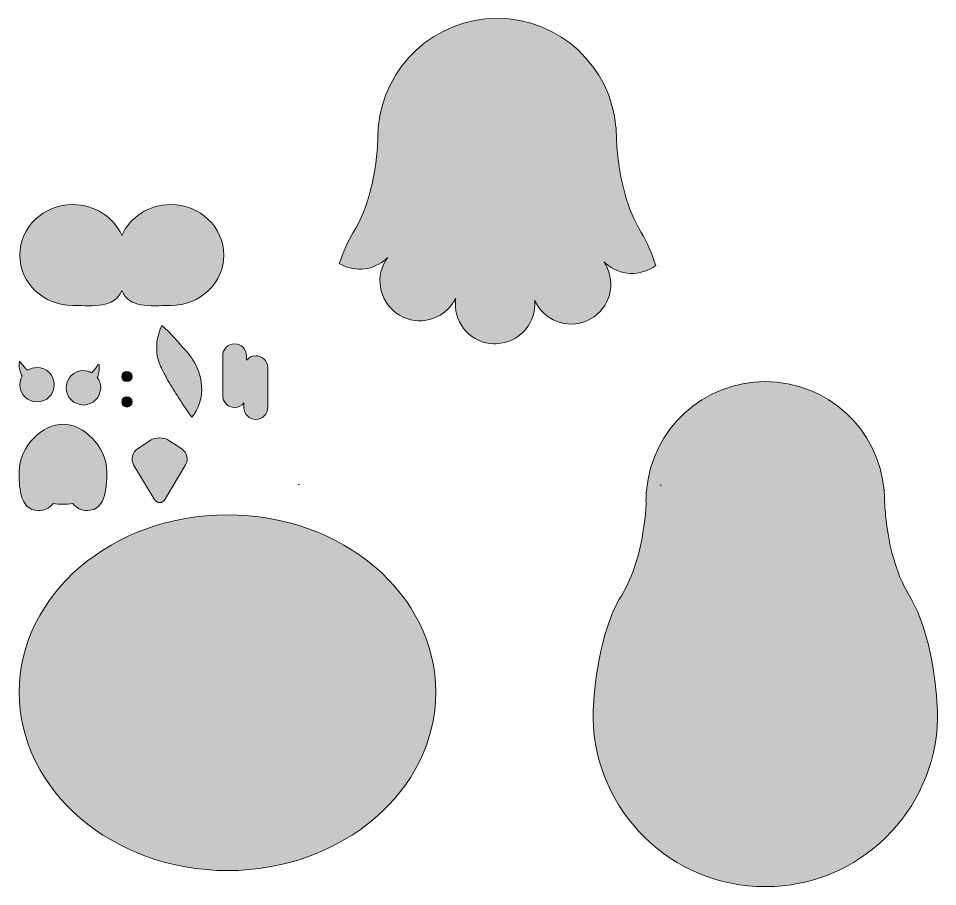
# Model space of a CAD drawing. Header units: inches. Extents: x -105 to 196, y -198 to -16.
# Drawn here: x 3.5 to 195.8, y -197.5 to -15.8 of the extents above; entities that cross this region are included whole.
import ezdxf

# ---------------------------------------------------------------- set-up
doc = ezdxf.new("R2010")
doc.units = ezdxf.units.IN
doc.header["$MEASUREMENT"] = 0
doc.layers.add('Layer 1', color=7, linetype='Continuous')

# ---------------------------------------------------------------- blocks, each defined once
blk = doc.blocks.new('block 3')
at = {"layer": 'Layer 1', "true_color": 0xaf5c2a}
h = blk.add_hatch(color=25, dxfattribs=at)
h.dxf.hatch_style = 2
edge = h.paths.add_edge_path()
edge.add_spline(control_points=[(90.86, -156.86), (90.86, -177.36), (71.35, -194.17), (47.29, -194.17), (23.23, -194.17), (3.72, -177.36), (3.72, -156.86), (3.72, -136.35), (23.23, -119.73), (47.29, -119.73), (71.35, -119.73), (90.86, -136.35), (90.86, -156.86)], knot_values=[0, 0, 0, 0, 1, 1, 1, 2, 2, 2, 3, 3, 3, 4, 4, 4, 4], degree=3, periodic=1)
at = {"layer": 'Layer 1', "lineweight": 0}
blk.add_open_spline([(90.86, -156.86), (90.86, -177.36), (71.35, -194.17), (47.29, -194.17), (23.23, -194.17), (3.72, -177.36), (3.72, -156.86), (3.72, -136.35), (23.23, -119.73), (47.29, -119.73), (71.35, -119.73), (90.86, -136.35), (90.86, -156.86)], degree=3, knots=[0, 0, 0, 0, 1, 1, 1, 2, 2, 2, 3, 3, 3, 4, 4, 4, 4], dxfattribs=at)
blk = doc.blocks.new('block 2')
at = {"layer": 'Layer 1'}
blk.add_blockref('block 3', (0, 0), dxfattribs=at)
blk = doc.blocks.new('block 6')
at = {"layer": 'Layer 1', "true_color": 0xb66a28}
h = blk.add_hatch(color=32, dxfattribs=at)
h.dxf.hatch_style = 2
edge = h.paths.add_edge_path()
edge.add_spline(control_points=[(62.17, -113.43), (62.19, -113.41), (62.22, -113.4), (62.24, -113.38), (62.26, -113.36), (62.29, -113.34), (62.31, -113.32), (62.31, -113.32), (62.31, -113.33), (62.31, -113.33), (62.27, -113.37), (62.22, -113.4), (62.17, -113.43)], knot_values=[0, 0, 0, 0, 1, 1, 1, 2, 2, 2, 3, 3, 3, 4, 4, 4, 4], degree=3, periodic=1)
at = {"layer": 'Layer 1', "lineweight": 0}
blk.add_open_spline([(62.17, -113.43), (62.19, -113.41), (62.22, -113.4), (62.24, -113.38), (62.26, -113.36), (62.29, -113.34), (62.31, -113.32), (62.31, -113.32), (62.31, -113.33), (62.31, -113.33), (62.27, -113.37), (62.22, -113.4), (62.17, -113.43)], degree=3, knots=[0, 0, 0, 0, 1, 1, 1, 2, 2, 2, 3, 3, 3, 4, 4, 4, 4], dxfattribs=at)
blk = doc.blocks.new('block 5')
at = {"layer": 'Layer 1'}
blk.add_blockref('block 6', (0, 0), dxfattribs=at)
blk = doc.blocks.new('block 8')
at = {"layer": 'Layer 1', "true_color": 0xb66a28}
h = blk.add_hatch(color=32, dxfattribs=at)
h.dxf.hatch_style = 2
edge = h.paths.add_edge_path()
edge.add_spline(control_points=[(137.84, -113.48), (137.84, -113.47), (137.83, -113.47), (137.83, -113.46), (137.86, -113.48), (137.88, -113.5), (137.9, -113.52), (137.93, -113.54), (137.95, -113.55), (137.97, -113.57), (137.93, -113.54), (137.88, -113.51), (137.84, -113.48)], knot_values=[0, 0, 0, 0, 1, 1, 1, 2, 2, 2, 3, 3, 3, 4, 4, 4, 4], degree=3, periodic=1)
at = {"layer": 'Layer 1', "lineweight": 0}
blk.add_open_spline([(137.84, -113.48), (137.84, -113.47), (137.83, -113.47), (137.83, -113.46), (137.86, -113.48), (137.88, -113.5), (137.9, -113.52), (137.93, -113.54), (137.95, -113.55), (137.97, -113.57), (137.93, -113.54), (137.88, -113.51), (137.84, -113.48)], degree=3, knots=[0, 0, 0, 0, 1, 1, 1, 2, 2, 2, 3, 3, 3, 4, 4, 4, 4], dxfattribs=at)
blk = doc.blocks.new('block 7')
at = {"layer": 'Layer 1'}
blk.add_blockref('block 8', (0, 0), dxfattribs=at)
blk = doc.blocks.new('block 4')
at = {"layer": 'Layer 1'}
for name in ['block 5', 'block 7']:
    blk.add_blockref(name, (0, 0), dxfattribs=at)
blk = doc.blocks.new('block 10')
at = {"layer": 'Layer 1', "true_color": 0xe9585b}
h = blk.add_hatch(color=13, dxfattribs=at)
h.dxf.hatch_style = 2
edge = h.paths.add_edge_path()
edge.add_spline(control_points=[(33.57, -80.14), (35.26, -81.5), (36.39, -82.9), (37.4, -84.09), (37.91, -84.72), (38.27, -85.05), (38.79, -85.63), (39.31, -86.24), (39.89, -87), (40.36, -87.85), (41.33, -89.53), (41.93, -91.58), (41.89, -93.6), (41.85, -95.63), (41.26, -97.63), (39.81, -99.28), (38.49, -97.52), (37.62, -96.1), (36.8, -94.81), (35.99, -93.52), (35.28, -92.39), (34.56, -91.12), (34.2, -90.48), (33.85, -89.81), (33.46, -88.99), (33.04, -88.14), (32.62, -86.96), (32.54, -85.99), (32.33, -84), (32.58, -82.1), (33.57, -80.14)], knot_values=[0, 0, 0, 0, 1, 1, 1, 2, 2, 2, 3, 3, 3, 4, 4, 4, 5, 5, 5, 6, 6, 6, 7, 7, 7, 8, 8, 8, 9, 9, 9, 10, 10, 10, 10], degree=3, periodic=1)
at = {"layer": 'Layer 1', "lineweight": 0}
blk.add_open_spline([(33.57, -80.14), (35.26, -81.5), (36.39, -82.9), (37.4, -84.09), (37.91, -84.72), (38.27, -85.05), (38.79, -85.63), (39.31, -86.24), (39.89, -87), (40.36, -87.85), (41.33, -89.53), (41.93, -91.58), (41.89, -93.6), (41.85, -95.63), (41.26, -97.63), (39.81, -99.28), (38.49, -97.52), (37.62, -96.1), (36.8, -94.81), (35.99, -93.52), (35.28, -92.39), (34.56, -91.12), (34.2, -90.48), (33.85, -89.81), (33.46, -88.99), (33.04, -88.14), (32.62, -86.96), (32.54, -85.99), (32.33, -84), (32.58, -82.1), (33.57, -80.14)], degree=3, knots=[0, 0, 0, 0, 1, 1, 1, 2, 2, 2, 3, 3, 3, 4, 4, 4, 5, 5, 5, 6, 6, 6, 7, 7, 7, 8, 8, 8, 9, 9, 9, 10, 10, 10, 10], dxfattribs=at)
blk = doc.blocks.new('block 9')
at = {"layer": 'Layer 1'}
blk.add_blockref('block 10', (0, 0), dxfattribs=at)
blk = doc.blocks.new('block 12')
at = {"layer": 'Layer 1', "true_color": 0xe9585b}
h = blk.add_hatch(color=13, dxfattribs=at)
h.dxf.hatch_style = 2
edge = h.paths.add_edge_path()
edge.add_spline(control_points=[(22.03, -110.8), (22.03, -110.8), (22.03, -110.79), (22.03, -110.79), (22.03, -105.24), (17.01, -100.75), (12.87, -100.75), (8.74, -100.75), (3.72, -105.24), (3.72, -110.79), (3.72, -113.01), (3.55, -118.84), (7.75, -118.84), (8.98, -118.84), (10.07, -118.27), (10.81, -117.39), (11.51, -117.47), (12.2, -117.5), (12.87, -117.5), (13.55, -117.5), (14.24, -117.47), (14.94, -117.39), (15.67, -118.27), (16.77, -118.84), (18.01, -118.84), (22.19, -118.84), (22.03, -113.03), (22.03, -110.8)], knot_values=[0, 0, 0, 0, 1, 1, 1, 2, 2, 2, 3, 3, 3, 4, 4, 4, 5, 5, 5, 6, 6, 6, 7, 7, 7, 8, 8, 8, 9, 9, 9, 9], degree=3, periodic=1)
at = {"layer": 'Layer 1', "lineweight": 0}
blk.add_open_spline([(22.03, -110.8), (22.03, -110.8), (22.03, -110.79), (22.03, -110.79), (22.03, -105.24), (17.01, -100.75), (12.87, -100.75), (8.74, -100.75), (3.72, -105.24), (3.72, -110.79), (3.72, -113.01), (3.55, -118.84), (7.75, -118.84), (8.98, -118.84), (10.07, -118.27), (10.81, -117.39), (11.51, -117.47), (12.2, -117.5), (12.87, -117.5), (13.55, -117.5), (14.24, -117.47), (14.94, -117.39), (15.67, -118.27), (16.77, -118.84), (18.01, -118.84), (22.19, -118.84), (22.03, -113.03), (22.03, -110.8)], degree=3, knots=[0, 0, 0, 0, 1, 1, 1, 2, 2, 2, 3, 3, 3, 4, 4, 4, 5, 5, 5, 6, 6, 6, 7, 7, 7, 8, 8, 8, 9, 9, 9, 9], dxfattribs=at)
blk = doc.blocks.new('block 11')
at = {"layer": 'Layer 1'}
blk.add_blockref('block 12', (0, 0), dxfattribs=at)
blk = doc.blocks.new('block 14')
at = {"layer": 'Layer 1', "true_color": 0x4c1715}
h = blk.add_hatch(color=28, dxfattribs=at)
h.dxf.hatch_style = 2
edge = h.paths.add_edge_path()
edge.add_spline(control_points=[(7.46, -88.91), (6.74, -88.91), (6.08, -89.12), (5.52, -89.48), (5.39, -89.4), (5.25, -89.32), (5.13, -89.19), (5.13, -89.19), (3.77, -87.6), (3.77, -87.6), (3.67, -88.33), (3.71, -89.09), (3.97, -89.86), (4.07, -90.13), (4.14, -90.48), (4.35, -90.73), (4.04, -91.26), (3.86, -91.86), (3.86, -92.51), (3.86, -94.5), (5.47, -96.11), (7.46, -96.11), (9.44, -96.11), (11.06, -94.5), (11.06, -92.51), (11.06, -90.52), (9.44, -88.91), (7.46, -88.91)], knot_values=[0, 0, 0, 0, 1, 1, 1, 2, 2, 2, 3, 3, 3, 4, 4, 4, 5, 5, 5, 6, 6, 6, 7, 7, 7, 8, 8, 8, 9, 9, 9, 9], degree=3, periodic=1)
at = {"layer": 'Layer 1', "lineweight": 0}
blk.add_open_spline([(7.46, -88.91), (6.74, -88.91), (6.08, -89.12), (5.52, -89.48), (5.39, -89.4), (5.25, -89.32), (5.13, -89.19), (5.13, -89.19), (3.77, -87.6), (3.77, -87.6), (3.67, -88.33), (3.71, -89.09), (3.97, -89.86), (4.07, -90.13), (4.14, -90.48), (4.35, -90.73), (4.04, -91.26), (3.86, -91.86), (3.86, -92.51), (3.86, -94.5), (5.47, -96.11), (7.46, -96.11), (9.44, -96.11), (11.06, -94.5), (11.06, -92.51), (11.06, -90.52), (9.44, -88.91), (7.46, -88.91)], degree=3, knots=[0, 0, 0, 0, 1, 1, 1, 2, 2, 2, 3, 3, 3, 4, 4, 4, 5, 5, 5, 6, 6, 6, 7, 7, 7, 8, 8, 8, 9, 9, 9, 9], dxfattribs=at)
blk = doc.blocks.new('block 13')
at = {"layer": 'Layer 1'}
blk.add_blockref('block 14', (0, 0), dxfattribs=at)
blk = doc.blocks.new('block 16')
at = {"layer": 'Layer 1', "true_color": 0x4c1715}
h = blk.add_hatch(color=28, dxfattribs=at)
h.dxf.hatch_style = 2
edge = h.paths.add_edge_path()
edge.add_spline(control_points=[(20.04, -91.01), (20.11, -90.84), (20.16, -90.66), (20.22, -90.5), (20.48, -89.74), (20.51, -88.98), (20.41, -88.24), (20.41, -88.24), (20.25, -88.21), (20.25, -88.21), (19.89, -88.83), (19.49, -89.4), (19.06, -89.84), (19, -89.9), (18.93, -89.95), (18.86, -90), (18.36, -89.72), (17.78, -89.55), (17.17, -89.55), (15.17, -89.55), (13.56, -91.16), (13.56, -93.15), (13.56, -95.14), (15.17, -96.75), (17.17, -96.75), (19.15, -96.75), (20.76, -95.14), (20.76, -93.15), (20.76, -92.35), (20.49, -91.61), (20.04, -91.01)], knot_values=[0, 0, 0, 0, 1, 1, 1, 2, 2, 2, 3, 3, 3, 4, 4, 4, 5, 5, 5, 6, 6, 6, 7, 7, 7, 8, 8, 8, 9, 9, 9, 10, 10, 10, 10], degree=3, periodic=1)
at = {"layer": 'Layer 1', "lineweight": 0}
blk.add_open_spline([(20.04, -91.01), (20.11, -90.84), (20.16, -90.66), (20.22, -90.5), (20.48, -89.74), (20.51, -88.98), (20.41, -88.24), (20.41, -88.24), (20.25, -88.21), (20.25, -88.21), (19.89, -88.83), (19.49, -89.4), (19.06, -89.84), (19, -89.9), (18.93, -89.95), (18.86, -90), (18.36, -89.72), (17.78, -89.55), (17.17, -89.55), (15.17, -89.55), (13.56, -91.16), (13.56, -93.15), (13.56, -95.14), (15.17, -96.75), (17.17, -96.75), (19.15, -96.75), (20.76, -95.14), (20.76, -93.15), (20.76, -92.35), (20.49, -91.61), (20.04, -91.01)], degree=3, knots=[0, 0, 0, 0, 1, 1, 1, 2, 2, 2, 3, 3, 3, 4, 4, 4, 5, 5, 5, 6, 6, 6, 7, 7, 7, 8, 8, 8, 9, 9, 9, 10, 10, 10, 10], dxfattribs=at)
blk = doc.blocks.new('block 15')
at = {"layer": 'Layer 1'}
blk.add_blockref('block 16', (0, 0), dxfattribs=at)
blk = doc.blocks.new('block 18')
at = {"layer": 'Layer 1', "true_color": 0xdc2726}
h = blk.add_hatch(color=22, dxfattribs=at)
h.dxf.hatch_style = 2
edge = h.paths.add_edge_path()
edge.add_spline(control_points=[(27.33, -90.78), (27.33, -91.37), (26.84, -91.85), (26.25, -91.85), (25.66, -91.85), (25.18, -91.37), (25.18, -90.78), (25.18, -90.19), (25.66, -89.71), (26.25, -89.71), (26.84, -89.71), (27.33, -90.19), (27.33, -90.78)], knot_values=[0, 0, 0, 0, 1, 1, 1, 2, 2, 2, 3, 3, 3, 4, 4, 4, 4], degree=3, periodic=1)
at = {"layer": 'Layer 1', "lineweight": 0}
blk.add_open_spline([(27.33, -90.78), (27.33, -91.37), (26.84, -91.85), (26.25, -91.85), (25.66, -91.85), (25.18, -91.37), (25.18, -90.78), (25.18, -90.19), (25.66, -89.71), (26.25, -89.71), (26.84, -89.71), (27.33, -90.19), (27.33, -90.78)], degree=3, knots=[0, 0, 0, 0, 1, 1, 1, 2, 2, 2, 3, 3, 3, 4, 4, 4, 4], dxfattribs=at)
blk = doc.blocks.new('block 17')
at = {"layer": 'Layer 1'}
blk.add_blockref('block 18', (0, 0), dxfattribs=at)
blk = doc.blocks.new('block 67')
at = {"layer": 'Layer 1', "true_color": 0xdc2726}
h = blk.add_hatch(color=22, dxfattribs=at)
h.dxf.hatch_style = 2
edge = h.paths.add_edge_path()
edge.add_spline(control_points=[(27.33, -96.11), (27.33, -96.7), (26.84, -97.18), (26.25, -97.18), (25.66, -97.18), (25.18, -96.7), (25.18, -96.11), (25.18, -95.52), (25.66, -95.03), (26.25, -95.03), (26.84, -95.03), (27.33, -95.52), (27.33, -96.11)], knot_values=[0, 0, 0, 0, 1, 1, 1, 2, 2, 2, 3, 3, 3, 4, 4, 4, 4], degree=3, periodic=1)
at = {"layer": 'Layer 1', "lineweight": 0}
blk.add_open_spline([(27.33, -96.11), (27.33, -96.7), (26.84, -97.18), (26.25, -97.18), (25.66, -97.18), (25.18, -96.7), (25.18, -96.11), (25.18, -95.52), (25.66, -95.03), (26.25, -95.03), (26.84, -95.03), (27.33, -95.52), (27.33, -96.11)], degree=3, knots=[0, 0, 0, 0, 1, 1, 1, 2, 2, 2, 3, 3, 3, 4, 4, 4, 4], dxfattribs=at)
blk = doc.blocks.new('block 66')
at = {"layer": 'Layer 1'}
blk.add_blockref('block 67', (0, 0), dxfattribs=at)

msp = doc.modelspace()

# ---------------------------------------------------------------- hatches: boundary and pattern name
at = {"layer": 'Layer 1', "true_color": 0xc07c61}
h = msp.add_hatch(color=23, dxfattribs=at)
h.dxf.hatch_style = 2
edge = h.paths.add_edge_path()
edge.add_spline(control_points=[(136.85, -67.55), (136.07, -65.11), (135.08, -62.72), (133.81, -60.64), (132.29, -58.15), (131.22, -55.41), (130.46, -52.72), (129.16, -48.14), (128.77, -43.74), (128.64, -41.11), (128.64, -41.01), (128.65, -40.91), (128.65, -40.81), (128.65, -40.35), (128.61, -39.91), (128.58, -39.46), (128.58, -38.92), (128.58, -38.6), (128.58, -38.6), (128.58, -38.6), (128.54, -38.65), (128.54, -38.65), (127.45, -25.88), (116.75, -15.85), (103.69, -15.85), (103.69, -15.85), (103.69, -15.85), (103.69, -15.85), (90.64, -15.85), (79.95, -25.86), (78.83, -38.61), (78.83, -38.61), (78.82, -38.6), (78.82, -38.6), (78.82, -38.6), (78.83, -38.67), (78.83, -38.79), (78.77, -39.46), (78.72, -40.12), (78.72, -40.81), (78.72, -41.02), (78.75, -41.22), (78.75, -41.43), (78.61, -43.95), (78.24, -47.88), (77.14, -52.02), (76.37, -54.93), (75.25, -57.94), (73.59, -60.64), (72.39, -62.61), (71.43, -64.85), (70.67, -67.15), (73.51, -68.83), (77.21, -68.74), (79.99, -66.59), (80.27, -66.38), (80.52, -66.14), (80.77, -65.91), (80.63, -66.13), (80.48, -66.34), (80.32, -66.57), (77.99, -70.54), (79.33, -75.64), (83.29, -77.97), (87.25, -80.3), (92.36, -78.97), (94.69, -75.01), (94.8, -74.79), (94.92, -74.58), (95.02, -74.36), (94.97, -74.7), (94.94, -75.03), (94.94, -75.38), (94.79, -79.97), (98.4, -83.82), (102.99, -83.95), (103.07, -83.95), (103.16, -83.95), (103.24, -83.95), (103.4, -83.95), (103.54, -83.91), (103.69, -83.91), (107.97, -83.67), (111.43, -80.23), (111.56, -75.88), (111.58, -75.53), (111.56, -75.19), (111.53, -74.85), (111.65, -75.09), (111.76, -75.33), (111.89, -75.56), (114.16, -79.57), (119.23, -80.99), (123.23, -78.72), (127.24, -76.46), (128.64, -71.39), (126.39, -67.39), (126.27, -67.19), (126.16, -66.99), (126.02, -66.81), (126.12, -66.89), (126.22, -66.99), (126.32, -67.07), (129.32, -69.78), (133.73, -69.88), (136.85, -67.55)], knot_values=[0, 0, 0, 0, 1, 1, 1, 2, 2, 2, 3, 3, 3, 4, 4, 4, 5, 5, 5, 6, 6, 6, 7, 7, 7, 8, 8, 8, 9, 9, 9, 10, 10, 10, 11, 11, 11, 12, 12, 12, 13, 13, 13, 14, 14, 14, 15, 15, 15, 16, 16, 16, 17, 17, 17, 18, 18, 18, 19, 19, 19, 20, 20, 20, 21, 21, 21, 22, 22, 22, 23, 23, 23, 24, 24, 24, 25, 25, 25, 26, 26, 26, 27, 27, 27, 28, 28, 28, 29, 29, 29, 30, 30, 30, 31, 31, 31, 32, 32, 32, 33, 33, 33, 34, 34, 34, 35, 35, 35, 35], degree=3, periodic=1)
at = {"layer": 'Layer 1', "true_color": 0xf5e8e4}
h = msp.add_hatch(color=7, dxfattribs=at)
h.dxf.hatch_style = 2
edge = h.paths.add_edge_path()
edge.add_spline(control_points=[(35.41, -54.82), (30.81, -54.82), (26.87, -57.47), (25.18, -61.26), (25.17, -61.25), (25.17, -61.24), (25.17, -61.23), (23.47, -57.46), (19.53, -54.82), (14.94, -54.82), (8.81, -54.82), (3.84, -59.54), (3.84, -65.37), (3.84, -71.2), (8.81, -75.93), (14.94, -75.93), (19.53, -75.93), (23.47, -76.59), (25.17, -72.84), (25.17, -72.83), (25.17, -72.82), (25.18, -72.81), (26.87, -76.6), (30.81, -75.93), (35.41, -75.93), (41.55, -75.93), (46.52, -71.2), (46.52, -65.37), (46.52, -59.54), (41.55, -54.82), (35.41, -54.82)], knot_values=[0, 0, 0, 0, 1, 1, 1, 2, 2, 2, 3, 3, 3, 4, 4, 4, 5, 5, 5, 6, 6, 6, 7, 7, 7, 8, 8, 8, 9, 9, 9, 10, 10, 10, 10], degree=3, periodic=1)
at = {"layer": 'Layer 1', "true_color": 0xb6382f}
h = msp.add_hatch(color=15, dxfattribs=at)
h.dxf.hatch_style = 2
edge = h.paths.add_edge_path()
edge.add_spline(control_points=[(53.21, -86.44), (52.42, -86.44), (51.73, -86.82), (51.27, -87.39), (51.27, -87.39), (51.27, -86.44), (51.27, -86.44), (51.27, -85.06), (50.15, -83.95), (48.77, -83.95), (47.39, -83.95), (46.28, -85.06), (46.28, -86.44), (46.28, -86.44), (46.28, -94.76), (46.28, -94.76), (46.28, -96.14), (47.39, -97.26), (48.77, -97.26), (49.56, -97.26), (50.26, -96.89), (50.72, -96.31), (50.72, -96.31), (50.72, -97.26), (50.72, -97.26), (50.72, -98.64), (51.83, -99.76), (53.21, -99.76), (54.59, -99.76), (55.71, -98.64), (55.71, -97.26), (55.71, -97.26), (55.71, -88.94), (55.71, -88.94), (55.71, -87.56), (54.59, -86.44), (53.21, -86.44)], knot_values=[0, 0, 0, 0, 1, 1, 1, 2, 2, 2, 3, 3, 3, 4, 4, 4, 5, 5, 5, 6, 6, 6, 7, 7, 7, 8, 8, 8, 9, 9, 9, 10, 10, 10, 11, 11, 11, 12, 12, 12, 12], degree=3, periodic=1)
at = {"layer": 'Layer 1', "true_color": 0xc07c61}
h = msp.add_hatch(color=23, dxfattribs=at)
h.dxf.hatch_style = 2
edge = h.paths.add_edge_path()
edge.add_spline(control_points=[(192.94, -143.56), (192.16, -141.11), (191.17, -138.73), (189.9, -136.65), (188.38, -134.16), (187.31, -131.41), (186.55, -128.73), (185.25, -124.15), (184.85, -119.75), (184.73, -117.12), (184.73, -117.02), (184.74, -116.92), (184.74, -116.81), (184.74, -116.36), (184.69, -115.92), (184.67, -115.47), (184.66, -114.93), (184.67, -114.6), (184.67, -114.6), (184.67, -114.6), (184.63, -114.66), (184.63, -114.66), (183.53, -101.88), (172.83, -91.85), (159.78, -91.85), (159.78, -91.85), (159.77, -91.85), (159.77, -91.85), (146.73, -91.85), (136.03, -101.86), (134.92, -114.62), (134.92, -114.62), (134.91, -114.6), (134.91, -114.6), (134.91, -114.6), (134.91, -114.67), (134.91, -114.79), (134.86, -115.46), (134.81, -116.13), (134.81, -116.81), (134.81, -117.02), (134.83, -117.23), (134.84, -117.44), (134.69, -119.95), (134.32, -123.88), (133.23, -128.02), (132.46, -130.93), (131.33, -133.94), (129.68, -136.65), (128.47, -138.62), (127.52, -140.85), (126.75, -143.16), (123.75, -152.19), (123.74, -162.36), (123.74, -162.36), (124.21, -181.86), (140.16, -197.53), (159.77, -197.53), (159.77, -197.53), (159.78, -197.53), (159.78, -197.53), (179.41, -197.53), (195.36, -181.84), (195.81, -162.31), (195.81, -162.31), (195.8, -152.48), (192.94, -143.56)], knot_values=[0, 0, 0, 0, 1, 1, 1, 2, 2, 2, 3, 3, 3, 4, 4, 4, 5, 5, 5, 6, 6, 6, 7, 7, 7, 8, 8, 8, 9, 9, 9, 10, 10, 10, 11, 11, 11, 12, 12, 12, 13, 13, 13, 14, 14, 14, 15, 15, 15, 16, 16, 16, 17, 17, 17, 18, 18, 18, 19, 19, 19, 20, 20, 20, 21, 21, 21, 22, 22, 22, 22], degree=3, periodic=1)
at = {"layer": 'Layer 1', "true_color": 0xfadc57}
h = msp.add_hatch(color=41, dxfattribs=at)
h.dxf.hatch_style = 2
edge = h.paths.add_edge_path()
edge.add_spline(control_points=[(37.74, -105.94), (37.74, -105.94), (35.05, -104.16), (35.05, -104.16), (34.51, -103.81), (33.8, -103.63), (33.09, -103.63), (32.37, -103.63), (31.66, -103.81), (31.12, -104.16), (31.12, -104.16), (28.43, -105.94), (28.43, -105.94), (27.34, -106.65), (27, -108.15), (27.66, -109.27), (27.66, -109.27), (31.88, -116.34), (31.88, -116.34), (32.21, -116.9), (32.65, -117.17), (33.09, -117.17), (33.52, -117.17), (33.96, -116.9), (34.29, -116.34), (34.29, -116.34), (38.5, -109.27), (38.5, -109.27), (39.17, -108.15), (38.82, -106.65), (37.74, -105.94)], knot_values=[0, 0, 0, 0, 1, 1, 1, 2, 2, 2, 3, 3, 3, 4, 4, 4, 5, 5, 5, 6, 6, 6, 7, 7, 7, 8, 8, 8, 9, 9, 9, 10, 10, 10, 10], degree=3, periodic=1)

# ---------------------------------------------------------------- linework, layer by layer
at = {"layer": 'Layer 1', "lineweight": 0}
for points, knots in [([(136.85, -67.55), (136.07, -65.11), (135.08, -62.72), (133.81, -60.64), (132.29, -58.15), (131.22, -55.41), (130.46, -52.72), (129.16, -48.14), (128.77, -43.74), (128.64, -41.11), (128.64, -41.01), (128.65, -40.91), (128.65, -40.81), (128.65, -40.35), (128.61, -39.91), (128.58, -39.46), (128.58, -38.92), (128.58, -38.6), (128.58, -38.6), (128.58, -38.6), (128.54, -38.65), (128.54, -38.65), (127.45, -25.88), (116.75, -15.85), (103.69, -15.85), (103.69, -15.85), (103.69, -15.85), (103.69, -15.85), (90.64, -15.85), (79.95, -25.86), (78.83, -38.61), (78.83, -38.61), (78.82, -38.6), (78.82, -38.6), (78.82, -38.6), (78.83, -38.67), (78.83, -38.79), (78.77, -39.46), (78.72, -40.12), (78.72, -40.81), (78.72, -41.02), (78.75, -41.22), (78.75, -41.43), (78.61, -43.95), (78.24, -47.88), (77.14, -52.02), (76.37, -54.93), (75.25, -57.94), (73.59, -60.64), (72.39, -62.61), (71.43, -64.85), (70.67, -67.15), (73.51, -68.83), (77.21, -68.74), (79.99, -66.59), (80.27, -66.38), (80.52, -66.14), (80.77, -65.91), (80.63, -66.13), (80.48, -66.34), (80.32, -66.57), (77.99, -70.54), (79.33, -75.64), (83.29, -77.97), (87.25, -80.3), (92.36, -78.97), (94.69, -75.01), (94.8, -74.79), (94.92, -74.58), (95.02, -74.36), (94.97, -74.7), (94.94, -75.03), (94.94, -75.38), (94.79, -79.97), (98.4, -83.82), (102.99, -83.95), (103.07, -83.95), (103.16, -83.95), (103.24, -83.95), (103.4, -83.95), (103.54, -83.91), (103.69, -83.91), (107.97, -83.67), (111.43, -80.23), (111.56, -75.88), (111.58, -75.53), (111.56, -75.19), (111.53, -74.85), (111.65, -75.09), (111.76, -75.33), (111.89, -75.56), (114.16, -79.57), (119.23, -80.99), (123.23, -78.72), (127.24, -76.46), (128.64, -71.39), (126.39, -67.39), (126.27, -67.19), (126.16, -66.99), (126.02, -66.81), (126.12, -66.89), (126.22, -66.99), (126.32, -67.07), (129.32, -69.78), (133.73, -69.88), (136.85, -67.55)], [0, 0, 0, 0, 1, 1, 1, 2, 2, 2, 3, 3, 3, 4, 4, 4, 5, 5, 5, 6, 6, 6, 7, 7, 7, 8, 8, 8, 9, 9, 9, 10, 10, 10, 11, 11, 11, 12, 12, 12, 13, 13, 13, 14, 14, 14, 15, 15, 15, 16, 16, 16, 17, 17, 17, 18, 18, 18, 19, 19, 19, 20, 20, 20, 21, 21, 21, 22, 22, 22, 23, 23, 23, 24, 24, 24, 25, 25, 25, 26, 26, 26, 27, 27, 27, 28, 28, 28, 29, 29, 29, 30, 30, 30, 31, 31, 31, 32, 32, 32, 33, 33, 33, 34, 34, 34, 35, 35, 35, 35]), ([(35.41, -54.82), (30.81, -54.82), (26.87, -57.47), (25.18, -61.26), (25.17, -61.25), (25.17, -61.24), (25.17, -61.23), (23.47, -57.46), (19.53, -54.82), (14.94, -54.82), (8.81, -54.82), (3.84, -59.54), (3.84, -65.37), (3.84, -71.2), (8.81, -75.93), (14.94, -75.93), (19.53, -75.93), (23.47, -76.59), (25.17, -72.84), (25.17, -72.83), (25.17, -72.82), (25.18, -72.81), (26.87, -76.6), (30.81, -75.93), (35.41, -75.93), (41.55, -75.93), (46.52, -71.2), (46.52, -65.37), (46.52, -59.54), (41.55, -54.82), (35.41, -54.82)], [0, 0, 0, 0, 1, 1, 1, 2, 2, 2, 3, 3, 3, 4, 4, 4, 5, 5, 5, 6, 6, 6, 7, 7, 7, 8, 8, 8, 9, 9, 9, 10, 10, 10, 10]), ([(53.21, -86.44), (52.42, -86.44), (51.73, -86.82), (51.27, -87.39), (51.27, -87.39), (51.27, -86.44), (51.27, -86.44), (51.27, -85.06), (50.15, -83.95), (48.77, -83.95), (47.39, -83.95), (46.28, -85.06), (46.28, -86.44), (46.28, -86.44), (46.28, -94.76), (46.28, -94.76), (46.28, -96.14), (47.39, -97.26), (48.77, -97.26), (49.56, -97.26), (50.26, -96.89), (50.72, -96.31), (50.72, -96.31), (50.72, -97.26), (50.72, -97.26), (50.72, -98.64), (51.83, -99.76), (53.21, -99.76), (54.59, -99.76), (55.71, -98.64), (55.71, -97.26), (55.71, -97.26), (55.71, -88.94), (55.71, -88.94), (55.71, -87.56), (54.59, -86.44), (53.21, -86.44)], [0, 0, 0, 0, 1, 1, 1, 2, 2, 2, 3, 3, 3, 4, 4, 4, 5, 5, 5, 6, 6, 6, 7, 7, 7, 8, 8, 8, 9, 9, 9, 10, 10, 10, 11, 11, 11, 12, 12, 12, 12]), ([(192.94, -143.56), (192.16, -141.11), (191.17, -138.73), (189.9, -136.65), (188.38, -134.16), (187.31, -131.41), (186.55, -128.73), (185.25, -124.15), (184.85, -119.75), (184.73, -117.12), (184.73, -117.02), (184.74, -116.92), (184.74, -116.81), (184.74, -116.36), (184.69, -115.92), (184.67, -115.47), (184.66, -114.93), (184.67, -114.6), (184.67, -114.6), (184.67, -114.6), (184.63, -114.66), (184.63, -114.66), (183.53, -101.88), (172.83, -91.85), (159.78, -91.85), (159.78, -91.85), (159.77, -91.85), (159.77, -91.85), (146.73, -91.85), (136.03, -101.86), (134.92, -114.62), (134.92, -114.62), (134.91, -114.6), (134.91, -114.6), (134.91, -114.6), (134.91, -114.67), (134.91, -114.79), (134.86, -115.46), (134.81, -116.13), (134.81, -116.81), (134.81, -117.02), (134.83, -117.23), (134.84, -117.44), (134.69, -119.95), (134.32, -123.88), (133.23, -128.02), (132.46, -130.93), (131.33, -133.94), (129.68, -136.65), (128.47, -138.62), (127.52, -140.85), (126.75, -143.16), (123.75, -152.19), (123.74, -162.36), (123.74, -162.36), (124.21, -181.86), (140.16, -197.53), (159.77, -197.53), (159.77, -197.53), (159.78, -197.53), (159.78, -197.53), (179.41, -197.53), (195.36, -181.84), (195.81, -162.31), (195.81, -162.31), (195.8, -152.48), (192.94, -143.56)], [0, 0, 0, 0, 1, 1, 1, 2, 2, 2, 3, 3, 3, 4, 4, 4, 5, 5, 5, 6, 6, 6, 7, 7, 7, 8, 8, 8, 9, 9, 9, 10, 10, 10, 11, 11, 11, 12, 12, 12, 13, 13, 13, 14, 14, 14, 15, 15, 15, 16, 16, 16, 17, 17, 17, 18, 18, 18, 19, 19, 19, 20, 20, 20, 21, 21, 21, 22, 22, 22, 22]), ([(37.74, -105.94), (37.74, -105.94), (35.05, -104.16), (35.05, -104.16), (34.51, -103.81), (33.8, -103.63), (33.09, -103.63), (32.37, -103.63), (31.66, -103.81), (31.12, -104.16), (31.12, -104.16), (28.43, -105.94), (28.43, -105.94), (27.34, -106.65), (27, -108.15), (27.66, -109.27), (27.66, -109.27), (31.88, -116.34), (31.88, -116.34), (32.21, -116.9), (32.65, -117.17), (33.09, -117.17), (33.52, -117.17), (33.96, -116.9), (34.29, -116.34), (34.29, -116.34), (38.5, -109.27), (38.5, -109.27), (39.17, -108.15), (38.82, -106.65), (37.74, -105.94)], [0, 0, 0, 0, 1, 1, 1, 2, 2, 2, 3, 3, 3, 4, 4, 4, 5, 5, 5, 6, 6, 6, 7, 7, 7, 8, 8, 8, 9, 9, 9, 10, 10, 10, 10])]:
    msp.add_open_spline(points, degree=3, knots=knots, dxfattribs=at)

# ---------------------------------------------------------------- block references
at = {"layer": 'Layer 1'}
for name in ['block 9', 'block 13', 'block 15', 'block 17', 'block 66', 'block 11', 'block 4', 'block 2']:
    msp.add_blockref(name, (0, 0), dxfattribs=at)

doc.saveas('drawing.dxf')
